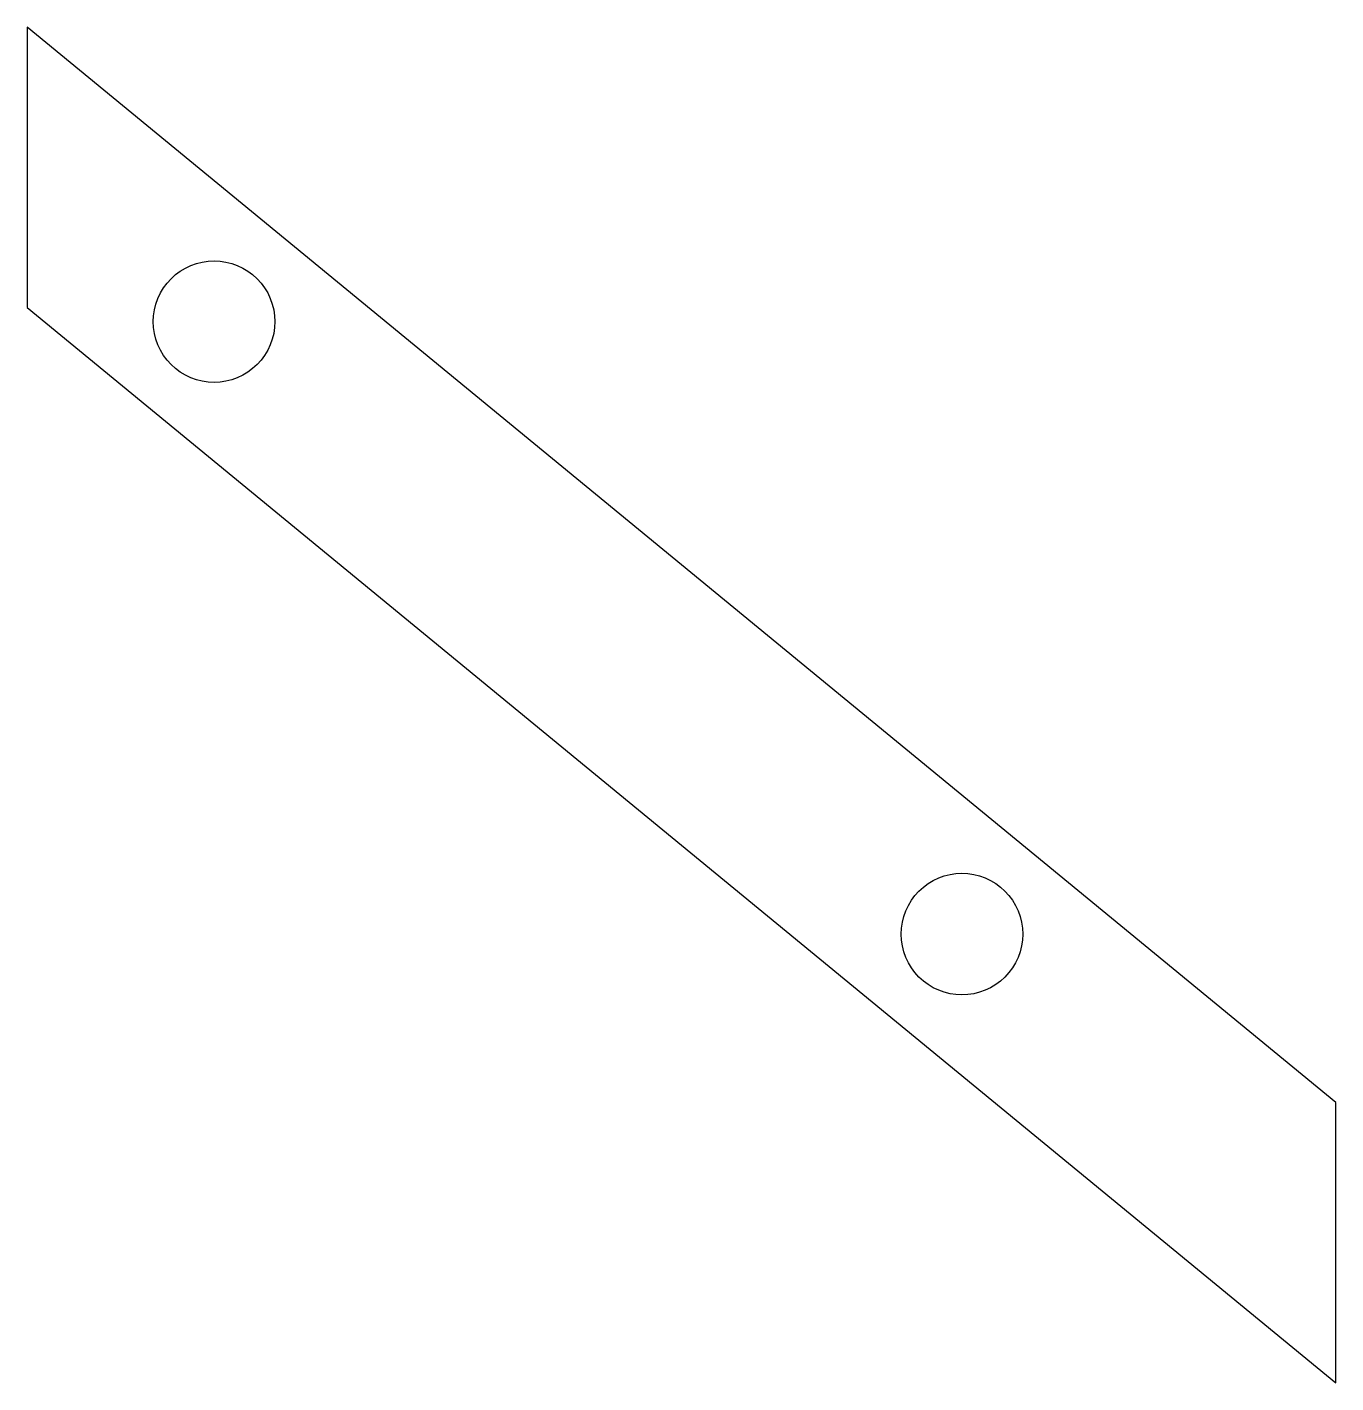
# Model space of a CAD drawing. Header units: millimetres. Extents: x -14 to 14, y -48 to -19.
import ezdxf

# ---------------------------------------------------------------- set-up
doc = ezdxf.new("R2010")
doc.units = ezdxf.units.MM

msp = doc.modelspace()

# ---------------------------------------------------------------- linework, layer by layer
at = {"layer": '05b_scoop_wall_L_t26.0'}
for points in [[(-14, -19), (-14, -25), (14, -48), (14, -42), (-14, -19)], [(-8.725, -25.0464), (-8.7063, -25.1726), (-8.7, -25.3), (-8.7063, -25.4274), (-8.725, -25.5536), (-8.756, -25.6774), (-8.799, -25.7975), (-8.8535, -25.9128), (-8.9191, -26.0222), (-8.9951, -26.1247), (-9.0808, -26.2192), (-9.1753, -26.3049), (-9.2778, -26.3809), (-9.3872, -26.4465), (-9.5025, -26.501), (-9.6226, -26.544), (-9.7464, -26.575), (-9.8726, -26.5937), (-10, -26.6), (-10.1274, -26.5937), (-10.2536, -26.575), (-10.3774, -26.544), (-10.4975, -26.501), (-10.6128, -26.4465), (-10.7222, -26.3809), (-10.8247, -26.3049), (-10.9192, -26.2192), (-11.0049, -26.1247), (-11.0809, -26.0222), (-11.1465, -25.9128), (-11.201, -25.7975), (-11.244, -25.6774), (-11.275, -25.5536), (-11.2937, -25.4274), (-11.3, -25.3), (-11.2937, -25.1726), (-11.275, -25.0464), (-11.244, -24.9226), (-11.201, -24.8025), (-11.1465, -24.6872), (-11.0809, -24.5778), (-11.0049, -24.4753), (-10.9192, -24.3808), (-10.8247, -24.2951), (-10.7222, -24.2191), (-10.6128, -24.1535), (-10.4975, -24.099), (-10.3774, -24.056), (-10.2536, -24.025), (-10.1274, -24.0063), (-10, -24), (-9.8726, -24.0063), (-9.7464, -24.025), (-9.6226, -24.056), (-9.5025, -24.099), (-9.3872, -24.1535), (-9.2778, -24.2191), (-9.1753, -24.2951), (-9.0808, -24.3808), (-8.9951, -24.4753), (-8.9191, -24.5778), (-8.8535, -24.6872), (-8.799, -24.8025), (-8.756, -24.9226), (-8.725, -25.0464)], [(7.2937, -38.2726), (7.3, -38.4), (7.2937, -38.5274), (7.275, -38.6536), (7.244, -38.7774), (7.201, -38.8975), (7.1465, -39.0128), (7.0809, -39.1222), (7.0049, -39.2247), (6.9192, -39.3192), (6.8247, -39.4049), (6.7222, -39.4809), (6.6128, -39.5465), (6.4975, -39.601), (6.3774, -39.644), (6.2536, -39.675), (6.1274, -39.6937), (6, -39.7), (5.8726, -39.6937), (5.7464, -39.675), (5.6226, -39.644), (5.5025, -39.601), (5.3872, -39.5465), (5.2778, -39.4809), (5.1753, -39.4049), (5.0808, -39.3192), (4.9951, -39.2247), (4.9191, -39.1222), (4.8535, -39.0128), (4.799, -38.8975), (4.756, -38.7774), (4.725, -38.6536), (4.7063, -38.5274), (4.7, -38.4), (4.7063, -38.2726), (4.725, -38.1464), (4.756, -38.0226), (4.799, -37.9025), (4.8535, -37.7872), (4.9191, -37.6778), (4.9951, -37.5753), (5.0808, -37.4808), (5.1753, -37.3951), (5.2778, -37.3191), (5.3872, -37.2535), (5.5025, -37.199), (5.6226, -37.156), (5.7464, -37.125), (5.8726, -37.1063), (6, -37.1), (6.1274, -37.1063), (6.2536, -37.125), (6.3774, -37.156), (6.4975, -37.199), (6.6128, -37.2535), (6.7222, -37.3191), (6.8247, -37.3951), (6.9192, -37.4808), (7.0049, -37.5753), (7.0809, -37.6778), (7.1465, -37.7872), (7.201, -37.9025), (7.244, -38.0226), (7.275, -38.1464), (7.2937, -38.2726)]]:
    msp.add_lwpolyline(points, close=True, dxfattribs=at)

doc.saveas('drawing.dxf')
